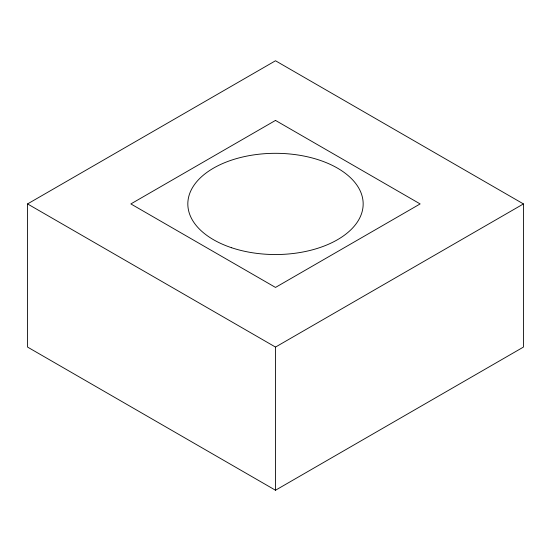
<?xml version="1.0" encoding="UTF-8"?>
<svg xmlns="http://www.w3.org/2000/svg" width="551" height="551" viewBox="0 0 551 551"><rect width="100%" height="100%" fill="white"/><g stroke="black" fill="none" stroke-linecap="round" stroke-linejoin="round"><path stroke-width="0.83" d="M27.55 203.925L275.5 60.768L523.45 203.925L523.45 347.075L275.5 490.232L27.55 347.075L27.55 203.925L275.5 347.075L523.45 203.925M275.5 347.075L275.5 490.232M275.5 120.414L130.862 203.925L275.5 287.429L420.137 203.925L275.5 120.414M231.668 247.757A87.664 50.609 0 0 0 363.164 203.925A87.664 50.609 0 0 0 231.668 160.093A87.664 50.609 0 0 0 231.668 247.757"/></g></svg>
